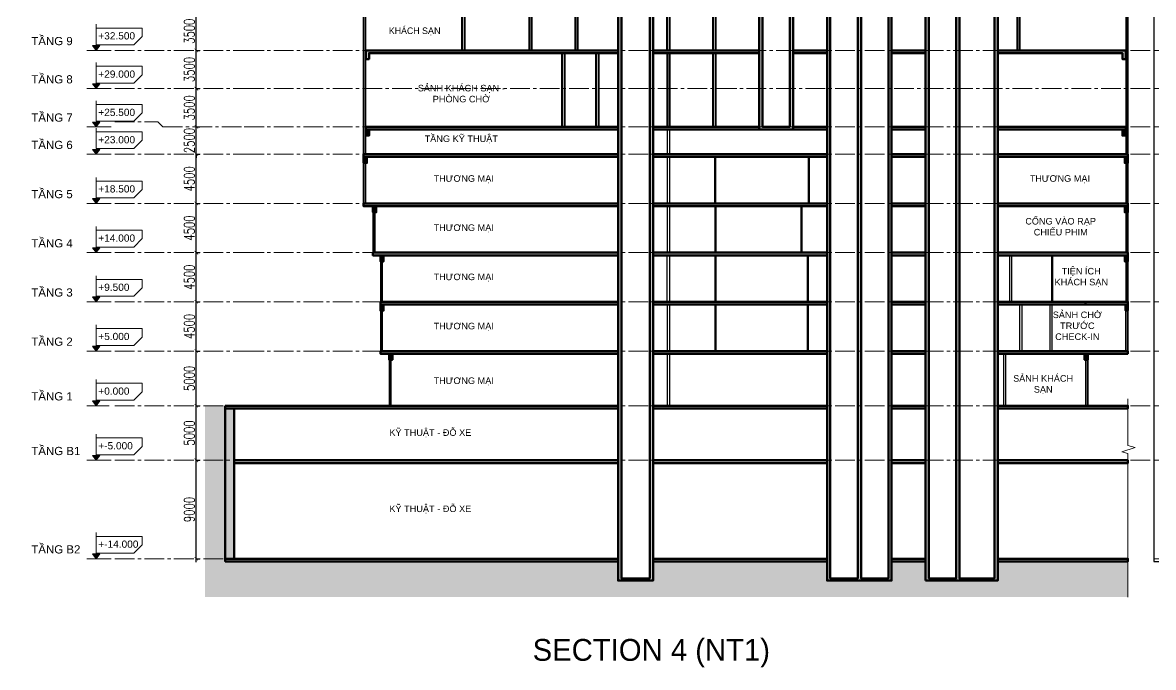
# Model space of a CAD drawing. Header units: millimetres. Extents: x 573003 to 1294762, y -9906 to 413061.
# Drawn here: x 815516 to 918866, y -9468 to 49519 of the extents above; entities that cross this region are included whole.
import ezdxf
from ezdxf.xclip import XClip

# ---------------------------------------------------------------- set-up
doc = ezdxf.new("R2010")
doc.units = ezdxf.units.MM
doc.header["$MEASUREMENT"] = 0
doc.linetypes.add('IMPORT-CE', pattern=[135, 90, -15, 15, -15])
doc.layers.get('DEFPOINTS').update_dxf_attribs({"color": 5, "lineweight": 0})
for name, color, linetype in [('A-ANNO-ROOM', 50, 'Continuous'), ('A-FLOR-STRS', 1, 'Continuous'), ('A-WALL-FNSH', 200, 'Continuous'), ('A-WALL-PATT', 251, 'Continuous')]:
    doc.layers.add(name, color=color, linetype=linetype)
for name, color, linetype, lineweight in [('KT-Chu viet', 255, 'Continuous', 20), ('KT-Kich thuoc', 159, 'Continuous', 18), ('KT-Net cat', 1, 'Continuous', 40), ('KT-Net cot', 2, 'Continuous', 50), ('KT-Net manh', 251, 'Continuous', 13), ('KT-Net thay', 7, 'Continuous', 25), ('KT-Net truc', 18, 'Continuous', 15), ('TEXT', 7, 'Continuous', 20)]:
    doc.layers.add(name, color=color, linetype=linetype, lineweight=lineweight)
doc.styles.add('Arial', font='arial.ttf')
doc.styles.add('DIM', font='vnsimli.shx', dxfattribs={"width": 0.7})
doc.styles.add('font unicode ccu', font='arial.ttf')
doc.styles.add('HBA-Text', font='GOTHIC.TTF')
doc.styles.get("Standard").update_dxf_attribs({"font": 'arial.ttf'})
doc.dimstyles.new('CCU  KT1-320 A1', dxfattribs={"dimscale": 320, "dimtxt": 3, "dimasz": 1, "dimexe": 1, "dimexo": 0, "dimgap": 0.5, "dimtad": 1, "dimdec": 0, "dimdsep": 46, "dimtxsty": 'DIM', "dimblk1": 'ARCHTICK', "dimblk2": 'ARCHTICK', "dimsah": 1, "dimcen": 0, "dimdle": 1, "dimclrd": 256, "dimclre": 256, "dimclrt": 31, "dimadec": 0, "dimazin": 0, "dimtfac": 1, "dimtdec": 0, "dimtix": 1, "dimtmove": 1, "dimatfit": 3, "dimldrblk": 'DOT', "dimfxl": 8, "dimtolj": 1, "dimarcsym": 0})

# ---------------------------------------------------------------- blocks, each defined once
blk = doc.blocks.new('Hotel Floor - NT1')
at = {"layer": 'KT-Net manh'}
h = blk.add_hatch(color=256, dxfattribs=at)
h.dxf.hatch_style = 1
h.paths.add_polyline_path([(-69659, 250), (-69659, -550), (-69359, -550), (-69359, 0), (-46596, 0), (-46596, 250)])
h.paths.add_polyline_path([(-43396, 250), (-33696, 250), (-33696, 0), (-43396, 0)])
h.paths.add_polyline_path([(-11896, 250), (-199, 250), (-199, -550), (-499, -550), (-499, 0), (-11896, 0)])
h = blk.add_hatch(color=256, dxfattribs=at)
h.dxf.hatch_style = 1
h.paths.add_polyline_path([(-30596, 250), (-27501, 250), (-27501, 0), (-30596, 0)])
at = {"layer": 'KT-Net cat'}
for points, elevation in [([(-60851, 3500), (-60651, 3500), (-60651, 250), (-60851, 250)], -22), ([(-54699, 3500), (-54499, 3500), (-54499, 250), (-54699, 250)], -5), ([(-50499, 3500), (-50299, 3500), (-50299, 250), (-50499, 250)], -5), ([(-42099, 3500), (-41899, 3500), (-41899, 250), (-42099, 250)], -5), ([(-37899, 3500), (-37699, 3500), (-37699, 250), (-37899, 250)], -5), ([(-10101, 3500), (-9901, 3500), (-9901, 250), (-10101, 250)], -7)]:
    blk.add_lwpolyline(points, close=True, dxfattribs=dict(at, elevation=elevation))
at = {"layer": 'KT-Net cot'}
for points, elevation in [([(-69659, 250), (-69659, -550), (-69359, -550), (-69359, 0), (-46596, 0), (-46596, 250)], -5), ([(-30596, 250), (-27501, 250), (-27501, 0), (-30596, 0)], 20)]:
    blk.add_lwpolyline(points, close=True, dxfattribs=dict(at, elevation=elevation))
for points in [[(-43396, 250), (-33696, 250), (-33696, 0), (-43396, 0)], [(-11896, 250), (-199, 250), (-199, -550), (-499, -550), (-499, 0), (-11896, 0)]]:
    blk.add_lwpolyline(points, close=True, dxfattribs=at)
at = {"layer": 'KT-Net manh'}
for p, q in [((-69759, 0, -5), (-69759, 3500, -5)), ((-69659, 0, -5), (-69659, 3500, -5)), ((-199, 3500), (-199, 0)), ((-99, 3500), (-99, 0))]:
    blk.add_line(p, q, dxfattribs=at)
at = {"layer": 'KT-Net thay'}
for p, q in [((-69859, 0, -5), (-69859, 3500, -5)), ((1, 3500), (1, 0))]:
    blk.add_line(p, q, dxfattribs=at)
blk = doc.blocks.new('_ARCHTICK')
at = {"color": 0, "linetype": 'ByBlock', "const_width": 0.15}
blk.add_lwpolyline([(-0.5, -0.5), (0.5, 0.5)], dxfattribs=at)
blk = doc.blocks.new('*D151')
at = {"layer": 'DEFPOINTS', "color": 0, "transparency": 16777216}
for p in [(0, 5000), (0, 5000), (0, 0)]:
    blk.add_point(p, dxfattribs=at)
at = {"layer": 'KT-Kich thuoc', "lineweight": -2, "transparency": 16777216}
for p, q in [((0, -320), (0, 5320)), ((0, 5000), (320, 5000)), ((0, 0), (320, 0))]:
    blk.add_line(p, q, dxfattribs=at)
at = {"layer": 'KT-Kich thuoc', "lineweight": -2, "transparency": 16777216, "xscale": 320, "yscale": 320, "zscale": 320}
for p, rotation in [((0, 5000), 90), ((0, 0), 270)]:
    blk.add_blockref('_ARCHTICK', p, dxfattribs=dict(at, rotation=rotation))
at = {"layer": 'KT-Kich thuoc', "color": 31, "transparency": 16777216, "insert": (-640, 2500), "char_height": 960, "attachment_point": 5, "rotation": 90, "style": 'DIM'}
blk.add_mtext('\\A1;5000', dxfattribs=at)
blk = doc.blocks.new('_Dot')
at = {"color": 0, "linetype": 'ByBlock', "lineweight": -2}
blk.add_line((-0.5, 0), (-1, 0), dxfattribs=at)
at = {"color": 0, "linetype": 'ByBlock', "const_width": 0.5}
blk.add_lwpolyline([(-0.25, 0, 1), (0.25, 0, 1)], format="xyb", close=True, dxfattribs=at)
blk = doc.blocks.new('*D152')
at = {"layer": 'DEFPOINTS', "color": 0, "transparency": 16777216}
for p in [(0, 9500), (0, 9500), (0, 5000)]:
    blk.add_point(p, dxfattribs=at)
at = {"layer": 'KT-Kich thuoc', "lineweight": -2, "transparency": 16777216}
for p, q in [((0, 4680), (0, 9820)), ((0, 9500), (320, 9500)), ((0, 5000), (320, 5000))]:
    blk.add_line(p, q, dxfattribs=at)
at = {"layer": 'KT-Kich thuoc', "lineweight": -2, "transparency": 16777216, "xscale": 320, "yscale": 320, "zscale": 320}
for p, rotation in [((0, 9500), 90), ((0, 5000), 270)]:
    blk.add_blockref('_ARCHTICK', p, dxfattribs=dict(at, rotation=rotation))
at = {"layer": 'KT-Kich thuoc', "color": 31, "transparency": 16777216, "insert": (-640, 7250), "char_height": 960, "attachment_point": 5, "rotation": 90, "style": 'DIM'}
blk.add_mtext('\\A1;4500', dxfattribs=at)
blk = doc.blocks.new('*D153')
at = {"layer": 'DEFPOINTS', "color": 0, "transparency": 16777216}
for p in [(0, 25500), (0, 25500), (0, 23000)]:
    blk.add_point(p, dxfattribs=at)
at = {"layer": 'KT-Kich thuoc', "lineweight": -2, "transparency": 16777216}
for p, q in [((0, 25500), (0, 25820)), ((0, 25500), (320, 25500)), ((0, 23000), (0, 25500)), ((0, 23000), (320, 23000)), ((0, 23000), (0, 22680))]:
    blk.add_line(p, q, dxfattribs=at)
at = {"layer": 'KT-Kich thuoc', "lineweight": -2, "transparency": 16777216, "xscale": 320, "yscale": 320, "zscale": 320}
for p, rotation in [((0, 25500), 270), ((0, 23000), 90)]:
    blk.add_blockref('_ARCHTICK', p, dxfattribs=dict(at, rotation=rotation))
at = {"layer": 'KT-Kich thuoc', "color": 31, "transparency": 16777216, "insert": (-640, 24250), "char_height": 960, "attachment_point": 5, "rotation": 90, "style": 'DIM'}
blk.add_mtext('\\A1;2500', dxfattribs=at)
blk = doc.blocks.new('*D154')
at = {"layer": 'DEFPOINTS', "color": 0, "transparency": 16777216}
for p in [(0, 29000), (0, 29000), (0, 25500)]:
    blk.add_point(p, dxfattribs=at)
at = {"layer": 'KT-Kich thuoc', "lineweight": -2, "transparency": 16777216}
for p, q in [((0, 25180), (0, 29320)), ((0, 29000), (320, 29000)), ((0, 25500), (320, 25500))]:
    blk.add_line(p, q, dxfattribs=at)
at = {"layer": 'KT-Kich thuoc', "lineweight": -2, "transparency": 16777216, "xscale": 320, "yscale": 320, "zscale": 320}
for p, rotation in [((0, 29000), 90), ((0, 25500), 270)]:
    blk.add_blockref('_ARCHTICK', p, dxfattribs=dict(at, rotation=rotation))
at = {"layer": 'KT-Kich thuoc', "color": 31, "transparency": 16777216, "insert": (-640, 27250), "char_height": 960, "attachment_point": 5, "rotation": 90, "style": 'DIM'}
blk.add_mtext('\\A1;3500', dxfattribs=at)
blk = doc.blocks.new('*D155')
at = {"layer": 'DEFPOINTS', "color": 0, "transparency": 16777216}
for p in [(0, 32500), (0, 32500), (0, 29000)]:
    blk.add_point(p, dxfattribs=at)
at = {"layer": 'KT-Kich thuoc', "lineweight": -2, "transparency": 16777216}
for p, q in [((0, 28680), (0, 32820)), ((0, 32500), (320, 32500)), ((0, 29000), (320, 29000))]:
    blk.add_line(p, q, dxfattribs=at)
at = {"layer": 'KT-Kich thuoc', "lineweight": -2, "transparency": 16777216, "xscale": 320, "yscale": 320, "zscale": 320}
for p, rotation in [((0, 32500), 90), ((0, 29000), 270)]:
    blk.add_blockref('_ARCHTICK', p, dxfattribs=dict(at, rotation=rotation))
at = {"layer": 'KT-Kich thuoc', "color": 31, "transparency": 16777216, "insert": (-640, 30750), "char_height": 960, "attachment_point": 5, "rotation": 90, "style": 'DIM'}
blk.add_mtext('\\A1;3500', dxfattribs=at)
blk = doc.blocks.new('*D156')
at = {"layer": 'DEFPOINTS', "color": 0, "transparency": 16777216}
for p in [(0, 36000), (0, 36000), (0, 32500)]:
    blk.add_point(p, dxfattribs=at)
at = {"layer": 'KT-Kich thuoc', "lineweight": -2, "transparency": 16777216}
for p, q in [((0, 32180), (0, 36320)), ((0, 36000), (320, 36000)), ((0, 32500), (320, 32500))]:
    blk.add_line(p, q, dxfattribs=at)
at = {"layer": 'KT-Kich thuoc', "lineweight": -2, "transparency": 16777216, "xscale": 320, "yscale": 320, "zscale": 320}
for p, rotation in [((0, 36000), 90), ((0, 32500), 270)]:
    blk.add_blockref('_ARCHTICK', p, dxfattribs=dict(at, rotation=rotation))
at = {"layer": 'KT-Kich thuoc', "color": 31, "transparency": 16777216, "insert": (-640, 34250), "char_height": 960, "attachment_point": 5, "rotation": 90, "style": 'DIM'}
blk.add_mtext('\\A1;3500', dxfattribs=at)
blk = doc.blocks.new('*D184')
at = {"layer": 'DEFPOINTS', "color": 0, "transparency": 16777216}
for p in [(0, 14000), (0, 14000), (0, 9500)]:
    blk.add_point(p, dxfattribs=at)
at = {"layer": 'KT-Kich thuoc', "lineweight": -2, "transparency": 16777216}
for p, q in [((0, 9180), (0, 14320)), ((0, 14000), (320, 14000)), ((0, 9500), (320, 9500))]:
    blk.add_line(p, q, dxfattribs=at)
at = {"layer": 'KT-Kich thuoc', "lineweight": -2, "transparency": 16777216, "xscale": 320, "yscale": 320, "zscale": 320}
for p, rotation in [((0, 14000), 90), ((0, 9500), 270)]:
    blk.add_blockref('_ARCHTICK', p, dxfattribs=dict(at, rotation=rotation))
at = {"layer": 'KT-Kich thuoc', "color": 31, "transparency": 16777216, "insert": (-640, 11750), "char_height": 960, "attachment_point": 5, "rotation": 90, "style": 'DIM'}
blk.add_mtext('\\A1;4500', dxfattribs=at)
blk = doc.blocks.new('*D185')
at = {"layer": 'DEFPOINTS', "color": 0, "transparency": 16777216}
for p in [(0, 18500), (0, 18500), (0, 14000)]:
    blk.add_point(p, dxfattribs=at)
at = {"layer": 'KT-Kich thuoc', "lineweight": -2, "transparency": 16777216}
for p, q in [((0, 13680), (0, 18820)), ((0, 18500), (320, 18500)), ((0, 14000), (320, 14000))]:
    blk.add_line(p, q, dxfattribs=at)
at = {"layer": 'KT-Kich thuoc', "lineweight": -2, "transparency": 16777216, "xscale": 320, "yscale": 320, "zscale": 320}
for p, rotation in [((0, 18500), 90), ((0, 14000), 270)]:
    blk.add_blockref('_ARCHTICK', p, dxfattribs=dict(at, rotation=rotation))
at = {"layer": 'KT-Kich thuoc', "color": 31, "transparency": 16777216, "insert": (-640, 16250), "char_height": 960, "attachment_point": 5, "rotation": 90, "style": 'DIM'}
blk.add_mtext('\\A1;4500', dxfattribs=at)
blk = doc.blocks.new('*D186')
at = {"layer": 'DEFPOINTS', "color": 0, "transparency": 16777216}
for p in [(0, 23000), (0, 23000), (0, 18500)]:
    blk.add_point(p, dxfattribs=at)
at = {"layer": 'KT-Kich thuoc', "lineweight": -2, "transparency": 16777216}
for p, q in [((0, 18180), (0, 23320)), ((0, 23000), (320, 23000)), ((0, 18500), (320, 18500))]:
    blk.add_line(p, q, dxfattribs=at)
at = {"layer": 'KT-Kich thuoc', "lineweight": -2, "transparency": 16777216, "xscale": 320, "yscale": 320, "zscale": 320}
for p, rotation in [((0, 23000), 90), ((0, 18500), 270)]:
    blk.add_blockref('_ARCHTICK', p, dxfattribs=dict(at, rotation=rotation))
at = {"layer": 'KT-Kich thuoc', "color": 31, "transparency": 16777216, "insert": (-640, 20750), "char_height": 960, "attachment_point": 5, "rotation": 90, "style": 'DIM'}
blk.add_mtext('\\A1;4500', dxfattribs=at)
blk = doc.blocks.new('*D187')
at = {"layer": 'DEFPOINTS', "color": 0, "transparency": 16777216}
for p in [(0, 0), (0, 0), (0, -5000)]:
    blk.add_point(p, dxfattribs=at)
at = {"layer": 'KT-Kich thuoc', "lineweight": -2, "transparency": 16777216}
for p, q in [((0, -5320), (0, 320)), ((0, 0), (320, 0)), ((0, -5000), (320, -5000))]:
    blk.add_line(p, q, dxfattribs=at)
at = {"layer": 'KT-Kich thuoc', "lineweight": -2, "transparency": 16777216, "xscale": 320, "yscale": 320, "zscale": 320}
for p, rotation in [((0, 0), 90), ((0, -5000), 270)]:
    blk.add_blockref('_ARCHTICK', p, dxfattribs=dict(at, rotation=rotation))
at = {"layer": 'KT-Kich thuoc', "color": 31, "transparency": 16777216, "insert": (-640, -2500), "char_height": 960, "attachment_point": 5, "rotation": 90, "style": 'DIM'}
blk.add_mtext('\\A1;5000', dxfattribs=at)
blk = doc.blocks.new('*D188')
at = {"layer": 'DEFPOINTS', "color": 0, "transparency": 16777216}
for p in [(0, -5000), (0, -5000), (0, -14000)]:
    blk.add_point(p, dxfattribs=at)
at = {"layer": 'KT-Kich thuoc', "lineweight": -2, "transparency": 16777216}
for p, q in [((0, -14320), (0, -4680)), ((0, -5000), (320, -5000)), ((0, -14000), (320, -14000))]:
    blk.add_line(p, q, dxfattribs=at)
at = {"layer": 'KT-Kich thuoc', "lineweight": -2, "transparency": 16777216, "xscale": 320, "yscale": 320, "zscale": 320}
for p, rotation in [((0, -5000), 90), ((0, -14000), 270)]:
    blk.add_blockref('_ARCHTICK', p, dxfattribs=dict(at, rotation=rotation))
at = {"layer": 'KT-Kich thuoc', "color": 31, "transparency": 16777216, "insert": (-640, -9500), "char_height": 960, "attachment_point": 5, "rotation": 90, "style": 'DIM'}
blk.add_mtext('\\A1;9000', dxfattribs=at)
blk = doc.blocks.new('A$C61654A8E')
blk.add_hatch(color=256).paths.add_polyline_path([(-137, 178), (0, 0), (137, 178)])
blk.add_line((-341, 0), (341, 0))
for points in [[(0, 956), (0, 819)], [(-137, 178), (137, 178), (0, 0), (-137, 178)]]:
    blk.add_lwpolyline(points)
blk.add_lwpolyline([(1678, 512), (1678, 819), (0, 819), (0, 205), (1371, 205)], close=True)
blk = doc.blocks.new('coscaodotudong')
at = {"xscale": 0.8324273823791946, "yscale": 0.8324273823791946, "zscale": 0.8324273823791946}
blk.add_blockref('A$C61654A8E', (0, 0), dxfattribs=at)
at = {"layer": 'KT-Chu viet', "style": 'font unicode ccu'}
blk.add_attdef('%%P0.000', (64, 334), '', height=220, dxfattribs=at)
blk = doc.blocks.new('A$C57226B7E')
at = {"layer": 'A-ANNO-ROOM', "ltscale": 800, "extrusion": (-2.94127e-05, 9.98611e-07, 1), "insert": (2658, 842, -5), "char_height": 600, "width": 6000, "attachment_point": 2, "text_direction": (1, 0, 2.9e-05), "style": 'HBA-Text'}
blk.add_mtext('TH{\\fArial|b0|i0|c0|p34;ƯƠNG MẠI}', dxfattribs=at)
blk = doc.blocks.new('A$C547C18F2')
at = {"layer": 'A-ANNO-ROOM', "ltscale": 800, "extrusion": (-2.94127e-05, 9.98611e-07, 1), "insert": (2446, 1001, -5), "char_height": 600, "width": 6000, "attachment_point": 2, "text_direction": (1, 0, 2.9e-05), "style": 'HBA-Text'}
blk.add_mtext('KHÁCH S{\\fArial|b0|i0|c0|p34;ẠN}', dxfattribs=at)
blk = doc.blocks.new('Levels')
at = {"layer": 'KT-Kich thuoc'}
for p, q in [((-9998.9, 32500, 0), (-7793.2, 32500, 0)), ((-9998.9, 29000, 0), (-7793.2, 29000, 0)), ((-9998.9, 25500, 0), (-7793.2, 25500, 0)), ((-9998.9, 23000, 0), (-7793.2, 23000, 0)), ((-9998.9, 18500, 0), (-7793.2, 18500, 0)), ((-9998.9, 14000, 0), (-7793.2, 14000, 0)), ((-9998.9, 9500, 0), (-7793.2, 9500, 0)), ((-9998.9, 5000, 0), (-7793.2, 5000, 0)), ((-9080.7, 0), (-7977.9, 0)), ((-9998.9, -5000), (-7793.2, -5000)), ((-9998.9, -14000), (-7793.2, -14000))]:
    blk.add_line(p, q, dxfattribs=at)
at = {"layer": 'KT-Net truc', "linetype": 'IMPORT-CE', "ltscale": 20, "elevation": 0}
for points in [[(-7437.9, 32500), (6189, 32500)], [(-7437.9, 29000), (6189, 29000)], [(-7437.9, 25969.9), (-3529.9, 25969.9), (-3060, 25500), (6189, 25500)], [(-7437.9, 23000), (6189, 23000)], [(-7437.9, 18500), (6189, 18500)], [(-7437.9, 14000), (6189, 14000)], [(-7437.9, 9500), (6189, 9500)], [(-7437.9, 5000), (6189, 5000)], [(-7437.9, 0), (6189, 0)], [(-7437.9, -5000), (6189, -5000)], [(-7437.9, -14000), (6189, -14000)]]:
    blk.add_lwpolyline(points, dxfattribs=at)
at = {"layer": 'KT-Chu viet', "xscale": 3, "yscale": 3, "zscale": 3}
for p, values in [((-9146.4, 32500, 0), {'%%P0.000': '+32.500'}), ((-9146.4, 29000, 0), {'%%P0.000': '+29.000'}), ((-9146.4, 25500, 0), {'%%P0.000': '+25.500'}), ((-9146.4, 23000, 0), {'%%P0.000': '+23.000'}), ((-9146.4, 18500, 0), {'%%P0.000': '+18.500'}), ((-9146.4, 14000, 0), {'%%P0.000': '+14.000'}), ((-9146.4, 9500, 0), {'%%P0.000': '+9.500'}), ((-9146.4, 5000, 0), {'%%P0.000': '+5.000'}), ((-9146.4, 0), {'%%P0.000': '+0.000'}), ((-9146.4, -5000), {'%%P0.000': '+-5.000'}), ((-9146.4, -14000), {'%%P0.000': '+-14.000'})]:
    blk.add_blockref('coscaodotudong', p, dxfattribs=at).add_auto_attribs(values)
at = {"layer": 'KT-Kich thuoc'}
for s, p in [('2', (-15874.1, 5000, 0)), ('1', (-15745.4, 0))]:
    blk.add_text(s, height=0.2, dxfattribs=at).set_placement(p)
at = {"layer": 'TEXT', "char_height": 750, "width": 4132.96, "attachment_point": 1, "style": 'Arial'}
for s, insert in [('TẦNG 9', (-15078.7, 33729.8, 0)), ('TẦNG 8', (-15078.7, 30229.8, 0)), ('TẦNG 7', (-15078.7, 26729.8, 0)), ('TẦNG 6', (-15078.7, 24229.8, 0)), ('TẦNG 5', (-15078.7, 19729.8, 0)), ('TẦNG 4', (-15078.7, 15229.8, 0)), ('TẦNG 3', (-15078.7, 10729.8, 0)), ('TẦNG 2', (-15078.7, 6229.8, 0))]:
    blk.add_mtext(s, dxfattribs=dict(at, insert=insert))
at = {"layer": 'TEXT', "char_height": 750, "attachment_point": 1, "style": 'Arial'}
for s, width, insert in [('TẦNG 1', 4132.96, (-15078.7, 1229.8, -0.1)), ('TẦNG B1', 6337.899, (-15078.7, -3770.2, -0.1)), ('TẦNG B2', 6337.899, (-15078.7, -12770.2, -0.1))]:
    blk.add_mtext_dynamic_manual_height_columns(s, width=width, gutter_width=7254, heights=[1732.6], dxfattribs=dict(at, insert=insert))
at = {"layer": 'KT-Kich thuoc'}
for base, p1, p2, picture, middle in [((0, 36000), (0, 32500), (0, 36000), '*D156', (-640, 34250)), ((0, 32500), (0, 29000), (0, 32500), '*D155', (-640, 30750)), ((0, 29000), (0, 25500), (0, 29000), '*D154', (-640, 27250)), ((0, 25500), (0, 23000), (0, 25500), '*D153', (-640, 24250)), ((0, 23000), (0, 18500), (0, 23000), '*D186', (-640, 20750)), ((0, 18500), (0, 14000), (0, 18500), '*D185', (-640, 16250)), ((0, 14000), (0, 9500), (0, 14000), '*D184', (-640, 11750)), ((0, 9500), (0, 5000), (0, 9500), '*D152', (-640, 7250)), ((0, 5000), (0, 0), (0, 5000), '*D151', (-640, 2500)), ((0, 0), (0, -5000), (0, 0), '*D187', (-640, -2500)), ((0, -5000), (0, -14000), (0, -5000), '*D188', (-640, -9500))]:
    dim = blk.add_linear_dim(base=base, p1=p1, p2=p2, angle=90, dimstyle='CCU  KT1-320 A1', dxfattribs=at)
    dim.commit()
    dim.dimension.update_dxf_attribs({"geometry": picture, "text_midpoint": middle})

msp = doc.modelspace()

# ---------------------------------------------------------------- hatches: boundary and pattern name
at = {"layer": 'A-WALL-PATT', "extrusion": (2.11769e-18, 1.24151e-06, 1)}
h = msp.add_hatch(color=256, dxfattribs=at)
h.dxf.hatch_style = 1
h.paths.add_polyline_path([(869944.8, 165525.6), (873144.8, 165525.6), (873144.8, -1524.4), (869944.8, -1524.4)])
h.paths.add_polyline_path([(870244.8, 165325.6), (872844.8, 165325.6), (872844.8, 163025.6), (870244.8, 163025.6)], flags=16)
h.paths.add_polyline_path([(872844.8, -1324.4), (870244.8, -1324.4), (870244.8, 162825.6), (872844.8, 162825.6)], flags=16)
h = msp.add_hatch(color=256, dxfattribs=at)
h.dxf.hatch_style = 1
h.paths.add_polyline_path([(889340.2, 165325.6), (894644.7, 165325.6), (894644.7, 163025.6), (889340.2, 163025.6)], flags=16)
h.paths.add_polyline_path([(889040.2, 165525.6), (894944.7, 165525.6), (894944.7, -1524.4), (889040.2, -1524.4)])
h.paths.add_polyline_path([(889340.2, 162825.6), (891844.7, 162825.6), (891844.7, -1324.4), (889340.2, -1324.4)], flags=16)
h.paths.add_polyline_path([(892144.7, 162825.6), (894644.7, 162825.6), (894644.7, -1324.4), (892144.7, -1324.4)], flags=16)
h = msp.add_hatch(color=256, dxfattribs=at)
h.dxf.hatch_style = 1
h.paths.add_polyline_path([(898344.7, 165325.6), (904344.7, 165325.6), (904344.7, 163025.6), (898344.7, 163025.6)], flags=16)
h.paths.add_polyline_path([(898044.7, -1524.4), (904644.7, -1524.4), (904644.7, 165525.6), (898044.7, 165525.6)])
h.paths.add_polyline_path([(901144.7, 162825.6), (904344.7, 162825.6), (904344.7, -1324.4), (901144.7, -1324.4)], flags=16)
h.paths.add_polyline_path([(898344.7, 162825.6), (900844.7, 162825.6), (900844.7, -1324.4), (898344.7, -1324.4)], flags=16)
h = msp.add_hatch(color=256, dxfattribs=at)
h.dxf.hatch_style = 1
h.paths.add_polyline_path([(885944.7, 39725.6), (882844.7, 39725.6), (882844.7, 102975.6), (885944.7, 102975.6)])
h.paths.add_polyline_path([(885644.7, 39975.6), (883144.7, 39975.6), (883144.7, 102725.6), (885644.7, 102725.6)], flags=16)
at = {"layer": 'A-WALL-PATT', "extrusion": (2.11229e-18, 1.24151e-06, 1)}
h = msp.add_hatch(color=256, dxfattribs=at)
h.dxf.hatch_style = 1
h.paths.add_polyline_path([(894944.7, 46975.6), (898044.7, 46975.6), (898044.7, 46725.6), (894944.7, 46725.6)])
at = {"layer": 'A-WALL-PATT', "extrusion": (2.12298e-18, 1.24151e-06, 1)}
h = msp.add_hatch(color=256, dxfattribs=at)
h.dxf.hatch_style = 1
h.paths.add_polyline_path([(846882, 39975.6), (846882, 39725.6), (869944.8, 39725.6), (869944.8, 39975.6)])
h.paths.add_polyline_path([(873144.8, 39975.6), (882844.7, 39975.6), (882844.7, 39725.6), (873144.8, 39725.6)])
h.paths.add_polyline_path([(904644.7, 39975.6), (916342.5, 39975.6), (916342.5, 39725.6), (904644.7, 39725.6)])
h = msp.add_hatch(color=256, dxfattribs=at)
h.dxf.hatch_style = 1
h.paths.add_polyline_path([(846882, 39725.6), (846882, 39175.6), (847182, 39175.6), (847182, 39725.6)])
at = {"layer": 'A-WALL-PATT', "extrusion": (2.10752e-18, 1.24151e-06, 1)}
h = msp.add_hatch(color=256, dxfattribs=at)
h.dxf.hatch_style = 1
h.paths.add_polyline_path([(885944.7, 39975.6), (889040.2, 39975.6), (889040.2, 39725.6), (885944.7, 39725.6)])
at = {"layer": 'A-WALL-PATT', "extrusion": (2.12828e-18, 1.24151e-06, 1)}
h = msp.add_hatch(color=256, dxfattribs=at)
h.dxf.hatch_style = 1
h.paths.add_polyline_path([(894944.7, 39975.6), (898044.7, 39975.6), (898044.7, 39725.6), (894944.7, 39725.6)])
at = {"layer": 'A-WALL-PATT', "extrusion": (2.13929e-18, 1.24151e-06, 1)}
h = msp.add_hatch(color=256, dxfattribs=at)
h.dxf.hatch_style = 1
h.paths.add_polyline_path([(916042.5, 39725.6), (916042.5, 39175.6), (916342.5, 39175.6), (916342.5, 39725.6)])
at = {"layer": 'A-WALL-PATT', "extrusion": (2.13664e-18, 1.24151e-06, 1)}
h = msp.add_hatch(color=256, dxfattribs=at)
h.dxf.hatch_style = 1
h.paths.add_polyline_path([(846682, 37475.6), (846682, 37225.6), (869944.8, 37225.6), (869944.8, 37475.6)])
h.paths.add_polyline_path([(873144.8, 37475.6), (889040.2, 37475.6), (889040.2, 37225.6), (873144.8, 37225.6)])
h.paths.add_polyline_path([(904644.7, 37475.6), (916542.5, 37475.6), (916542.5, 37225.6), (904644.7, 37225.6)])
at = {"layer": 'A-WALL-PATT', "extrusion": (2.12828e-18, 1.24151e-06, 1)}
h = msp.add_hatch(color=256, dxfattribs=at)
h.dxf.hatch_style = 1
h.paths.add_polyline_path([(846682, 37225.6), (846682, 36675.6), (846982, 36675.6), (846982, 37225.6)])
h = msp.add_hatch(color=256, dxfattribs=at)
h.dxf.hatch_style = 1
h.paths.add_polyline_path([(894944.7, 37475.6), (898044.7, 37475.6), (898044.7, 37225.6), (894944.7, 37225.6)])
at = {"layer": 'A-WALL-PATT', "extrusion": (2.12298e-18, 1.24151e-06, 1)}
h = msp.add_hatch(color=256, dxfattribs=at)
h.dxf.hatch_style = 1
h.paths.add_polyline_path([(916242.5, 37225.6), (916242.5, 36675.6), (916542.5, 36675.6), (916542.5, 37225.6)])
at = {"layer": 'A-WALL-PATT', "extrusion": (2.13293e-18, 1.24151e-06, 1)}
h = msp.add_hatch(color=256, dxfattribs=at)
h.dxf.hatch_style = 1
h.paths.add_polyline_path([(846682, 32975.6), (846682, 32725.6), (869944.8, 32725.6), (869944.8, 32975.6)])
h.paths.add_polyline_path([(873144.8, 32975.6), (889040.2, 32975.6), (889040.2, 32725.6), (873144.8, 32725.6)])
h.paths.add_polyline_path([(904644.7, 32975.6), (916542.5, 32975.6), (916542.5, 32725.6), (904644.7, 32725.6)])
at = {"layer": 'A-WALL-PATT', "extrusion": (2.12828e-18, 1.24151e-06, 1)}
h = msp.add_hatch(color=256, dxfattribs=at)
h.dxf.hatch_style = 1
h.paths.add_polyline_path([(847536.5, 32725.6), (847536.5, 32175.6), (847836.5, 32175.6), (847836.5, 32725.6)])
h = msp.add_hatch(color=256, dxfattribs=at)
h.dxf.hatch_style = 1
h.paths.add_polyline_path([(894944.7, 32975.6), (898044.7, 32975.6), (898044.7, 32725.6), (894944.7, 32725.6)])
at = {"layer": 'A-WALL-PATT', "extrusion": (2.12298e-18, 1.24151e-06, 1)}
h = msp.add_hatch(color=256, dxfattribs=at)
h.dxf.hatch_style = 1
h.paths.add_polyline_path([(916242.5, 32725.6), (916242.5, 32175.6), (916542.5, 32175.6), (916542.5, 32725.6)])
at = {"layer": 'A-WALL-PATT', "extrusion": (2.14723e-18, 1.24151e-06, 1)}
h = msp.add_hatch(color=256, dxfattribs=at)
h.dxf.hatch_style = 1
h.paths.add_polyline_path([(847536.5, 28475.6), (847536.5, 28225.6), (869944.8, 28225.6), (869944.8, 28475.6)])
h.paths.add_polyline_path([(873144.8, 28475.6), (889040.2, 28475.6), (889040.2, 28225.6), (873144.8, 28225.6)])
h.paths.add_polyline_path([(904644.7, 28475.6), (916542.5, 28475.6), (916542.5, 28225.6), (904644.7, 28225.6)])
at = {"layer": 'A-WALL-PATT', "extrusion": (2.12828e-18, 1.24151e-06, 1)}
h = msp.add_hatch(color=256, dxfattribs=at)
h.dxf.hatch_style = 1
h.paths.add_polyline_path([(848211.7, 28225.6), (848211.7, 27675.6), (848511.7, 27675.6), (848511.7, 28225.6)])
h = msp.add_hatch(color=256, dxfattribs=at)
h.dxf.hatch_style = 1
h.paths.add_polyline_path([(894944.7, 28475.6), (898044.7, 28475.6), (898044.7, 28225.6), (894944.7, 28225.6)])
at = {"layer": 'A-WALL-PATT', "extrusion": (2.12298e-18, 1.24151e-06, 1)}
h = msp.add_hatch(color=256, dxfattribs=at)
h.dxf.hatch_style = 1
h.paths.add_polyline_path([(916242.5, 28225.6), (916242.5, 27675.6), (916542.5, 27675.6), (916542.5, 28225.6)])
at = {"layer": 'A-WALL-PATT', "extrusion": (2.14352e-18, 1.24151e-06, 1)}
h = msp.add_hatch(color=256, dxfattribs=at)
h.dxf.hatch_style = 1
h.paths.add_polyline_path([(848211.7, 23975.6), (848211.7, 23725.6), (869944.8, 23725.6), (869944.8, 23975.6)])
h.paths.add_polyline_path([(873144.8, 23975.6), (889040.2, 23975.6), (889040.2, 23725.6), (873144.8, 23725.6)])
h.paths.add_polyline_path([(904644.7, 23975.6), (912671.6, 23975.6), (912671.6, 23725.6), (904644.7, 23725.6)])
at = {"layer": 'A-WALL-PATT', "extrusion": (2.12828e-18, 1.24151e-06, 1)}
h = msp.add_hatch(color=256, dxfattribs=at)
h.dxf.hatch_style = 1
h.paths.add_polyline_path([(894944.7, 23975.6), (898044.7, 23975.6), (898044.7, 23725.6), (894944.7, 23725.6)])
at = {"layer": 'A-WALL-PATT', "extrusion": (2.11229e-18, 1.24151e-06, 1)}
h = msp.add_hatch(color=256, dxfattribs=at)
h.dxf.hatch_style = 1
h.paths.add_polyline_path([(912671.6, 23975.6), (916542.5, 23975.6), (916542.5, 23725.6), (912671.6, 23725.6)])
at = {"layer": 'A-WALL-PATT', "extrusion": (2.12828e-18, 1.24151e-06, 1)}
h = msp.add_hatch(color=256, dxfattribs=at)
h.dxf.hatch_style = 1
h.paths.add_polyline_path([(848211.7, 23725.6), (848211.7, 23175.6), (848511.7, 23175.6), (848511.7, 23725.6)])
at = {"layer": 'A-WALL-PATT', "extrusion": (2.13929e-18, 1.24151e-06, 1)}
h = msp.add_hatch(color=256, dxfattribs=at)
h.dxf.hatch_style = 1
h.paths.add_polyline_path([(916330.2, 23725.6), (916330.2, 23175.6), (916530.2, 23175.6), (916530.2, 23725.6)])
at = {"layer": 'A-WALL-PATT', "extrusion": (2.11769e-18, 1.24151e-06, 1)}
h = msp.add_hatch(color=256, dxfattribs=at)
h.dxf.hatch_style = 1
h.paths.add_polyline_path([(848211.7, 19475.6), (848211.7, 19225.6), (869944.8, 19225.6), (869944.8, 19475.6)])
h.paths.add_polyline_path([(873144.8, 19475.6), (889040.2, 19475.6), (889040.2, 19225.6), (873144.8, 19225.6)])
h.paths.add_polyline_path([(904644.7, 19475.6), (916530.2, 19475.6), (916530.2, 19225.6), (904644.7, 19225.6)])
at = {"layer": 'A-WALL-PATT', "extrusion": (2.11229e-18, 1.24151e-06, 1)}
h = msp.add_hatch(color=256, dxfattribs=at)
h.dxf.hatch_style = 1
h.paths.add_polyline_path([(849008.6, 19225.6), (849008.6, 18675.6), (849308.6, 18675.6), (849308.6, 19225.6)])
at = {"layer": 'A-WALL-PATT', "extrusion": (2.12828e-18, 1.24151e-06, 1)}
h = msp.add_hatch(color=256, dxfattribs=at)
h.dxf.hatch_style = 1
h.paths.add_polyline_path([(894944.7, 19475.6), (898044.7, 19475.6), (898044.7, 19225.6), (894944.7, 19225.6)])
h = msp.add_hatch(color=256, dxfattribs=at)
h.dxf.hatch_style = 1
h.paths.add_polyline_path([(912571.6, 19225.6), (912571.6, 18675.6), (912871.6, 18675.6), (912871.6, 19225.6)])
at = {"layer": 'A-WALL-PATT', "extrusion": (2.11769e-18, 1.24151e-06, 1)}
h = msp.add_hatch(dxfattribs=at)
h.set_pattern_fill('EARTH', color=256, scale=100, angle=-77.20616)
h.set_pattern_definition([(45, (849342.5, 364838.14), (6e-06, 898.0256), [635, -635]), (45, (849174.14, 365006.5), (6e-06, 898.0256), [635, -635]), (45, (849005.76, 365174.9), (6e-06, 898.0256), [635, -635]), (135, (849005.76, 365287.15), (-898.0256, 6e-06), [635, -635]), (135, (849174.14, 365455.53), (-898.0256, 6e-06), [635, -635]), (135, (849342.5, 365623.9), (-898.0256, 6e-06), [635, -635])])
h.paths.add_polyline_path([(834040.8, 14475.6), (832197.3, 14475.6), (832197.3, -3024.4), (869944.8, -3024.4), (916542.5, -3024.4), (916542.5, 225.6), (904644.7, 225.6), (904644.7, -1524.4), (898044.7, -1524.4), (898044.7, 225.6), (894944.7, 225.6), (894944.7, -1524.4), (889040.2, -1524.4), (889040.2, 225.6), (873144.8, 225.6), (873144.8, -1524.4), (869944.8, -1524.4), (869944.8, 225.6), (834040.8, 225.6)])
at = {"layer": 'A-WALL-PATT', "extrusion": (2.11229e-18, 1.24151e-06, 1)}
h = msp.add_hatch(color=256, dxfattribs=at)
h.dxf.hatch_style = 1
h.paths.add_polyline_path([(834040.8, 14475.6), (834040.8, 14225.6), (869944.8, 14225.6), (869944.8, 14475.6)])
h.paths.add_polyline_path([(873144.8, 14475.6), (889040.2, 14475.6), (889040.2, 14225.6), (873144.8, 14225.6)])
h.paths.add_polyline_path([(904644.7, 14475.6), (916542.5, 14475.6), (916542.5, 14225.6), (904644.7, 14225.6)])
at = {"layer": 'A-WALL-PATT', "extrusion": (2.12828e-18, 1.24151e-06, 1)}
h = msp.add_hatch(color=256, dxfattribs=at)
h.dxf.hatch_style = 1
h.paths.add_polyline_path([(894944.7, 14475.6), (898044.7, 14475.6), (898044.7, 14225.6), (894944.7, 14225.6)])
at = {"layer": 'A-WALL-PATT', "extrusion": (2.11769e-18, 1.24151e-06, 1)}
h = msp.add_hatch(color=256, dxfattribs=at)
h.dxf.hatch_style = 1
h.paths.add_polyline_path([(834040.8, 475.6), (834040.8, 14225.6), (834840.8, 14225.6), (834840.8, 475.6)])
at = {"layer": 'A-WALL-PATT', "extrusion": (2.12828e-18, 1.24151e-06, 1)}
h = msp.add_hatch(color=256, dxfattribs=at)
h.dxf.hatch_style = 1
h.paths.add_polyline_path([(834840.8, 9475.6), (834840.8, 9225.6), (869944.8, 9225.6), (869944.8, 9475.6)])
h.paths.add_polyline_path([(873144.8, 9475.6), (889040.2, 9475.6), (889040.2, 9225.6), (873144.8, 9225.6)])
h.paths.add_polyline_path([(904644.7, 9475.6), (916542.5, 9475.6), (916542.5, 9225.6), (904644.7, 9225.6)])
h = msp.add_hatch(color=256, dxfattribs=at)
h.dxf.hatch_style = 1
h.paths.add_polyline_path([(894944.7, 9475.6), (898044.7, 9475.6), (898044.7, 9225.6), (894944.7, 9225.6)])
at = {"layer": 'A-WALL-PATT', "extrusion": (2.13929e-18, 1.24151e-06, 1)}
h = msp.add_hatch(color=256, dxfattribs=at)
h.dxf.hatch_style = 1
h.paths.add_polyline_path([(834040.8, 475.6), (834040.8, 225.6), (869944.8, 225.6), (869944.8, 475.6)])
h.paths.add_polyline_path([(873144.8, 475.6), (889040.2, 475.6), (889040.2, 225.6), (873144.8, 225.6)])
h.paths.add_polyline_path([(904644.7, 475.6), (916542.5, 475.6), (916542.5, 225.6), (904644.7, 225.6)])
at = {"layer": 'A-WALL-PATT', "extrusion": (2.12828e-18, 1.24151e-06, 1)}
h = msp.add_hatch(color=256, dxfattribs=at)
h.dxf.hatch_style = 1
h.paths.add_polyline_path([(894944.7, 475.6), (898044.7, 475.6), (898044.7, 225.6), (894944.7, 225.6)])

# ---------------------------------------------------------------- linework, layer by layer
at = {"layer": 'A-FLOR-STRS', "extrusion": (2.12097e-18, 1.24151e-06, 1)}
for p, q in [((878755, 37225.6, 13.4), (878755, 32975.6, 13.4)), ((878855, 37225.6, 13.4), (878855, 32975.6, 13.4)), ((887308.8, 37225.6, 13.6), (887308.8, 32975.6, 13.6)), ((887408.8, 37225.6, 13.6), (887408.8, 32975.6, 13.6)), ((878771.3, 32725.6, 12.8), (878771.3, 28475.6, -8.8)), ((878871.3, 32725.6, 12.8), (878871.3, 28475.6, -8.8)), ((886643.8, 32725.6, 12.8), (886643.8, 28475.6, -11.6)), ((886743.8, 32725.6, 12.8), (886743.8, 28475.6, -11.6)), ((878771.3, 28225.6, -14.1), (878771.3, 23975.6, -35.6)), ((878871.3, 28225.6, -14.1), (878871.3, 23975.6, -35.6)), ((887208.8, 28225.6, -11.2), (887208.8, 23975.6, -35.6)), ((887308.8, 28225.6, -11.2), (887308.8, 23975.6, -35.6)), ((905743.1, 23975.6, 14.2), (905743.1, 28225.6, 14.2)), ((905943.1, 23975.6, 14.2), (905943.1, 28225.6, 14.2)), ((909545.4, 28225.6, -14.1), (909545.4, 23975.6, -35.6)), ((909645.4, 28225.6, -14.1), (909645.4, 23975.6, -35.6)), ((878771.3, 23725.6, -14.1), (878771.3, 19475.6, -35.6)), ((878871.3, 23725.6, -14.1), (878871.3, 19475.6, -35.6)), ((887208.8, 23725.6, -11.2), (887208.8, 19475.6, -35.6)), ((887308.8, 23725.6, -11.2), (887308.8, 19475.6, -35.6)), ((906628.3, 23725.6, 10.7), (906628.3, 19475.6, -35.6)), ((906828.3, 23725.6, 10.7), (906828.3, 19475.6, -35.6)), ((909387.6, 23725.6, 14.3), (909387.6, 19475.6, -35.6)), ((909587.6, 23725.6, 14.3), (909587.6, 19475.6, -35.6)), ((905163.5, 19225.6, 66), (905163.5, 14475.6, 14.2)), ((905363.5, 19225.6, 66), (905363.5, 14475.6, 14.2))]:
    msp.add_line(p, q, dxfattribs=at)
for points, elevation in [([(874442.5, 39725.6), (874642.5, 39725.6), (874642.5, 37475.6), (874442.5, 37475.6)], -8.8), ([(874442.5, 37225.6), (874642.5, 37225.6), (874642.5, 32975.6), (874442.5, 32975.6)], -8.8), ([(874442.5, 32725.6), (874642.5, 32725.6), (874642.5, 28475.6), (874442.5, 28475.6)], -8.8), ([(874430.2, 28225.6), (874630.2, 28225.6), (874630.2, 23975.6), (874430.2, 23975.6)], 0.1), ([(874442.5, 23725.6), (874642.5, 23725.6), (874642.5, 19475.6), (874442.5, 19475.6)], -35.6), ([(874442.5, 19225.6), (874642.5, 19225.6), (874642.5, 14475.6), (874442.5, 14475.6)], -35.6)]:
    msp.add_lwpolyline(points, close=True, dxfattribs=dict(at, elevation=elevation))
at = {"layer": 'KT-Net cat', "extrusion": (2.12097e-18, 1.24151e-06, 1)}
for points, elevation in [([(864842.5, 46725.6), (865042.5, 46725.6), (865042.5, 39975.6), (864842.5, 39975.6)], 13), ([(867942.5, 46725.6), (868142.5, 46725.6), (868142.5, 39975.6), (867942.5, 39975.6)], 15.3), ([(874442.5, 46725.6), (874642.5, 46725.6), (874642.5, 39975.6), (874442.5, 39975.6)], 15.3), ([(878642.5, 46725.6), (878842.5, 46725.6), (878842.5, 39975.6), (878642.5, 39975.6)], -13.4)]:
    msp.add_lwpolyline(points, close=True, dxfattribs=dict(at, elevation=elevation))
at = {"layer": 'KT-Net cot', "extrusion": (2.12097e-18, 1.24151e-06, 1)}
for points, elevation in [([(869944.8, 165525.6), (873144.8, 165525.6), (873144.8, -1524.4), (869944.8, -1524.4)], 18.1), ([(889040.2, 165525.6), (894944.7, 165525.6), (894944.7, -1524.4), (889040.2, -1524.4)], 13.8), ([(898044.7, -1524.4), (904644.7, -1524.4), (904644.7, 165525.6), (898044.7, 165525.6)], 14), ([(872844.8, -1324.4), (870244.8, -1324.4), (870244.8, 162825.6), (872844.8, 162825.6)], 15.7), ([(889340.2, 162825.6), (891844.7, 162825.6), (891844.7, -1324.4), (889340.2, -1324.4)], 13.7), ([(892144.7, 162825.6), (894644.7, 162825.6), (894644.7, -1324.4), (892144.7, -1324.4)], 13.8), ([(898344.7, 162825.6), (900844.7, 162825.6), (900844.7, -1324.4), (898344.7, -1324.4)], 14), ([(901144.7, 162825.6), (904344.7, 162825.6), (904344.7, -1324.4), (901144.7, -1324.4)], 14.1), ([(885944.7, 39725.6), (882844.7, 39725.6), (882844.7, 102975.6), (885944.7, 102975.6)], 10.8), ([(885644.7, 39975.6), (883144.7, 39975.6), (883144.7, 102725.6), (885644.7, 102725.6)], 10.8), ([(894944.7, 46975.6), (898044.7, 46975.6), (898044.7, 46725.6), (894944.7, 46725.6)], 2.4), ([(846882, 39975.6), (846882, 39725.6), (869944.8, 39725.6), (869944.8, 39975.6)], -14), ([(846882, 39725.6), (846882, 39175.6), (847182, 39175.6), (847182, 39725.6)], -15.6), ([(873144.8, 39975.6), (882844.7, 39975.6), (882844.7, 39725.6), (873144.8, 39725.6)], -8.8), ([(885944.7, 39975.6), (889040.2, 39975.6), (889040.2, 39725.6), (885944.7, 39725.6)], 10.8), ([(894944.7, 39975.6), (898044.7, 39975.6), (898044.7, 39725.6), (894944.7, 39725.6)], 2.4), ([(904644.7, 39975.6), (916342.5, 39975.6), (916342.5, 39725.6), (904644.7, 39725.6)], -8.8), ([(916042.5, 39725.6), (916042.5, 39175.6), (916342.5, 39175.6), (916342.5, 39725.6)], 2.3), ([(846682, 37475.6), (846682, 37225.6), (869944.8, 37225.6), (869944.8, 37475.6)], -14), ([(846682, 37225.6), (846682, 36675.6), (846982, 36675.6), (846982, 37225.6)], -12.3), ([(873144.8, 37475.6), (889040.2, 37475.6), (889040.2, 37225.6), (873144.8, 37225.6)], -8.8), ([(894944.7, 37475.6), (898044.7, 37475.6), (898044.7, 37225.6), (894944.7, 37225.6)], -17.1), ([(904644.7, 37475.6), (916542.5, 37475.6), (916542.5, 37225.6), (904644.7, 37225.6)], -8.8), ([(916242.5, 37225.6), (916242.5, 36675.6), (916542.5, 36675.6), (916542.5, 37225.6)], -8.8), ([(846682, 32975.6), (846682, 32725.6), (869944.8, 32725.6), (869944.8, 32975.6)], -14), ([(847536.5, 32725.6), (847536.5, 32175.6), (847836.5, 32175.6), (847836.5, 32725.6)], 14.5), ([(873144.8, 32975.6), (889040.2, 32975.6), (889040.2, 32725.6), (873144.8, 32725.6)], -8.8), ([(894944.7, 32975.6), (898044.7, 32975.6), (898044.7, 32725.6), (894944.7, 32725.6)], -17.1), ([(904644.7, 32975.6), (916542.5, 32975.6), (916542.5, 32725.6), (904644.7, 32725.6)], -8.8), ([(916242.5, 32725.6), (916242.5, 32175.6), (916542.5, 32175.6), (916542.5, 32725.6)], -8.8), ([(847536.5, 28475.6), (847536.5, 28225.6), (869944.8, 28225.6), (869944.8, 28475.6)], -14), ([(848211.7, 28225.6), (848211.7, 27675.6), (848511.7, 27675.6), (848511.7, 28225.6)], -12.3), ([(873144.8, 28475.6), (889040.2, 28475.6), (889040.2, 28225.6), (873144.8, 28225.6)], -8.8), ([(894944.7, 28475.6), (898044.7, 28475.6), (898044.7, 28225.6), (894944.7, 28225.6)], -17.1), ([(904644.7, 28475.6), (916542.5, 28475.6), (916542.5, 28225.6), (904644.7, 28225.6)], -8.8), ([(916242.5, 28225.6), (916242.5, 27675.6), (916542.5, 27675.6), (916542.5, 28225.6)], -16.1), ([(848211.7, 23975.6), (848211.7, 23725.6), (869944.8, 23725.6), (869944.8, 23975.6)], -40.9), ([(873144.8, 23975.6), (889040.2, 23975.6), (889040.2, 23725.6), (873144.8, 23725.6)], -35.6), ([(894944.7, 23975.6), (898044.7, 23975.6), (898044.7, 23725.6), (894944.7, 23725.6)], -43.9), ([(904644.7, 23975.6), (912671.6, 23975.6), (912671.6, 23725.6), (904644.7, 23725.6)], -35.6), ([(912671.6, 23975.6), (916542.5, 23975.6), (916542.5, 23725.6), (912671.6, 23725.6)], -12.4), ([(848211.7, 23725.6), (848211.7, 23175.6), (848511.7, 23175.6), (848511.7, 23725.6)], -12.3), ([(916330.2, 23725.6), (916330.2, 23175.6), (916530.2, 23175.6), (916530.2, 23725.6)], 36), ([(848211.7, 19475.6), (848211.7, 19225.6), (869944.8, 19225.6), (869944.8, 19475.6)], -40.9), ([(849008.6, 19225.6), (849008.6, 18675.6), (849308.6, 18675.6), (849308.6, 19225.6)], -7.5), ([(873144.8, 19475.6), (889040.2, 19475.6), (889040.2, 19225.6), (873144.8, 19225.6)], -35.6), ([(894944.7, 19475.6), (898044.7, 19475.6), (898044.7, 19225.6), (894944.7, 19225.6)], -43.9), ([(904644.7, 19475.6), (916530.2, 19475.6), (916530.2, 19225.6), (904644.7, 19225.6)], -35.6), ([(912571.6, 19225.6), (912571.6, 18675.6), (912871.6, 18675.6), (912871.6, 19225.6)], -12.4), ([(834040.8, 14475.6), (834040.8, 14225.6), (869944.8, 14225.6), (869944.8, 14475.6)], -40.9), ([(873144.8, 14475.6), (889040.2, 14475.6), (889040.2, 14225.6), (873144.8, 14225.6)], -35.6), ([(894944.7, 14475.6), (898044.7, 14475.6), (898044.7, 14225.6), (894944.7, 14225.6)], -43.9), ([(904644.7, 14475.6), (916542.5, 14475.6), (916542.5, 14225.6), (904644.7, 14225.6)], -35.6), ([(834040.8, 475.6), (834040.8, 14225.6), (834840.8, 14225.6), (834840.8, 475.6)], 12.4), ([(834840.8, 9475.6), (834840.8, 9225.6), (869944.8, 9225.6), (869944.8, 9475.6)], -40.9), ([(873144.8, 9475.6), (889040.2, 9475.6), (889040.2, 9225.6), (873144.8, 9225.6)], -35.6), ([(894944.7, 9475.6), (898044.7, 9475.6), (898044.7, 9225.6), (894944.7, 9225.6)], -43.9), ([(904644.7, 9475.6), (916542.5, 9475.6), (916542.5, 9225.6), (904644.7, 9225.6)], -35.6), ([(834040.8, 475.6), (834040.8, 225.6), (869944.8, 225.6), (869944.8, 475.6)], -40.9), ([(873144.8, 475.6), (889040.2, 475.6), (889040.2, 225.6), (873144.8, 225.6)], -35.6), ([(894944.7, 475.6), (898044.7, 475.6), (898044.7, 225.6), (894944.7, 225.6)], -43.9), ([(904644.7, 475.6), (916542.5, 475.6), (916542.5, 225.6), (904644.7, 225.6)], -35.6)]:
    msp.add_lwpolyline(points, close=True, dxfattribs=dict(at, elevation=elevation))
at = {"layer": 'KT-Net manh', "extrusion": (2.12097e-18, 1.24151e-06, 1)}
for p, q in [((846782, 39975.6, -14.1), (846782, 46725.6, -14.1)), ((846882, 39975.6, -14.1), (846882, 46725.6, -14.1)), ((916342.5, 46725.6, -8.8), (916342.5, 39975.6, -8.8)), ((916442.5, 46725.6, -8.8), (916442.5, 39975.6, -8.8)), ((846782, 37475.6, -14.1), (846782, 39975.6, -14.1)), ((846882, 37475.6, -14.1), (846882, 39975.6, -14.1)), ((916342.5, 39725.6, -8.8), (916342.5, 37475.6, -8.8)), ((916442.5, 39975.6, -8.8), (916442.5, 37475.6, -8.8)), ((846782, 32975.6, -15.7), (846782, 37225.6, -21.9)), ((846882, 32975.6, -15.7), (846882, 37225.6, -15.7)), ((916342.5, 36675.6, -8.8), (916342.5, 32975.6, -8.8)), ((916442.5, 36675.6, -8.8), (916442.5, 32975.6, -8.8)), ((847636.5, 32725.6, 12.8), (847636.5, 28475.6, -14.1)), ((847736.5, 32725.6, 12.8), (847736.5, 28475.6, -14.1)), ((916342.5, 32175.6, -8.8), (916342.5, 28475.6, -8.8)), ((916442.5, 32175.6, -8.8), (916442.5, 28475.6, -8.8)), ((848311.7, 28225.6, -14.1), (848311.7, 23975.6, -40.9)), ((848411.7, 28225.6, -14.1), (848411.7, 23975.6, -40.9)), ((916342.5, 27675.6, -12.4), (916342.5, 23975.6, -12.4)), ((916442.5, 27675.6, -12.4), (916442.5, 23975.6, -12.4)), ((848311.7, 23725.6, -12.4), (848311.7, 19475.6, -39.2)), ((848411.7, 23725.6, -12.4), (848411.7, 19475.6, -39.2)), ((916330.2, 23725.6, 28.8), (916330.2, 19475.6, 28.8)), ((916430.2, 23175.6, 28.8), (916430.2, 19475.6, 28.8)), ((849108.6, 18675.6, -11), (849108.6, 14475.6, -37.5)), ((849208.6, 18675.6, -11), (849208.6, 14475.6, -37.5)), ((912671.6, 18675.6, -12.4), (912671.6, 14475.6, -12.4)), ((912771.6, 18675.6, -12.4), (912771.6, 14475.6, -12.4))]:
    msp.add_line(p, q, dxfattribs=at)
at = {"layer": 'KT-Net manh', "extrusion": (2.12097e-18, 1.24151e-06, 1), "elevation": -12.4}
msp.add_lwpolyline([(916542.5, 15104.6), (916542.5, 10819.2), (917211.7, 10654.6), (915991.9, 10265.2), (916542.5, 10103.7), (916542.5, -3051.6)], dxfattribs=at)
at = {"layer": 'KT-Net thay', "extrusion": (2.12097e-18, 1.24151e-06, 1)}
for p, q in [((846682, 39975.6, -14.1), (846682, 46725.6, -14.1)), ((916542.5, 46725.6, -8.8), (916542.5, 39975.6, -8.8)), ((846682, 37475.6, -14.1), (846682, 39975.6, -14.1)), ((916542.5, 39975.6, -8.8), (916542.5, 37475.6, -8.8)), ((846682, 32725.6, -15.5), (846682, 37225.6, -18.8)), ((916542.5, 37225.6, -8.8), (916542.5, 32975.6, -8.8)), ((847536.5, 32725.6, 12.8), (847536.5, 28475.6, -14.1)), ((916542.5, 32725.6, -8.8), (916542.5, 28475.6, -8.8)), ((848211.7, 28225.6, -14.1), (848211.7, 23975.6, -40.9)), ((916542.5, 28225.6, -12.4), (916542.5, 23975.6, -12.4)), ((848211.7, 23725.6, -12.4), (848211.7, 19475.6, -39.2)), ((916530.2, 23725.6, 28.8), (916530.2, 19475.6, 28.8)), ((849008.6, 18675.6, -11), (849008.6, 14475.6, -37.5)), ((912871.6, 18675.6, -12.4), (912871.6, 14475.6, -12.4))]:
    msp.add_line(p, q, dxfattribs=at)
at = {"layer": 'KT-Net truc', "linetype": 'IMPORT-CE', "ltscale": 20}
for p, q in [((835779.6, 46975.6, 0), (1011270.2, 46975.6, 0)), ((835779.6, 43475.6, 0), (1011270.2, 43475.6, 0)), ((835779.6, 39975.6, 0), (1011270.2, 39975.6, 0)), ((835779.6, 37475.6, 0), (1011270.2, 37475.6, 0)), ((835779.6, 32975.6, 0), (1011270.2, 32975.6, 0)), ((835779.6, 28475.6, 0), (1011270.2, 28475.6, 0)), ((835779.6, 23975.6, 0), (1011270.2, 23975.6, 0)), ((835779.6, 19475.6, 0), (1011270.2, 19475.6, 0)), ((835779.6, 14475.6, 0), (1011270.2, 14475.6, 0)), ((835779.6, 9475.6, 0), (1011270.2, 9475.6, 0))]:
    msp.add_line(p, q, dxfattribs=at)

# ---------------------------------------------------------------- block references
at = {"layer": 'A-WALL-FNSH', "extrusion": (2.12097e-18, 1.24151e-06, 1)}
msp.add_blockref('Hotel Floor - NT1', (916541.1, 46725.6, -8.8), dxfattribs=at)
at = {"layer": 'A-WALL-PATT', "extrusion": (1.28234e-05, -1.60101e-05, 1)}
ref = msp.add_blockref('Levels', (928921.7, 14475.6, 12), dxfattribs=at)
XClip(ref).set_block_clipping_path([(-10000.9729920527, -14250.0002276749), (7826.2951040427, 148448.2412643412)])
msp.add_blockref('Levels', (831390.5, 14475.6, 10.7), dxfattribs=at)
at = {"layer": 'KT-Net truc'}
for name, p in [('A$C547C18F2', (848912.1, 48071.5)), ('A$C57226B7E', (853192.4, 34716.4)), ('A$C57226B7E', (907679.4, 34716.4)), ('A$C57226B7E', (853192.4, 30216.4, 0)), ('A$C57226B7E', (853192.4, 25716.4, -26.8)), ('A$C57226B7E', (853192.4, 21216.4, -26.8)), ('A$C57226B7E', (853192.4, 16216.4, -26.8))]:
    msp.add_blockref(name, p, dxfattribs=at)

# ---------------------------------------------------------------- texts
at = {"layer": 'A-ANNO-ROOM', "ltscale": 800, "extrusion": (-2.94127e-05, 9.98611e-07, 1), "char_height": 600, "attachment_point": 2, "text_direction": (1, 0, 2.9e-05), "style": 'HBA-Text'}
for s, insert, width in [('S{\\fArial|b0|i0|c0|p34;ẢNH KHÁCH SẠN - PHÒNG CHỜ}', (855618.8, 43823.1, -5.1), 8244.129), ('T{\\fArial|b0|i0|c0|p34;ẦNG KỸ THUẬT}', (855618.8, 39194.7, -5), 9530.904), ('C{\\fArial|b0|i0|c0|p34;ỔNG VÀO RẠP CHIẾU PHIM}', (910398.2, 31646.5, -5), 8657.187), ('TI{\\fArial|b0|i0|c0|p34;ỆN ÍCH KHÁCH SẠN}', (912277.4, 27079.4, -5), 6000), ('S{\\fArial|b0|i0|c0|p34;ẢNH CHỜ TRƯỚC CHECK-IN}', (911916.6, 23085.7, -5), 5699.312), ('S{\\fArial|b0|i0|c0|p34;ẢNH KHÁCH SẠN}', (908797.5, 17268, -5), 6000)]:
    msp.add_mtext(s, dxfattribs=dict(at, insert=insert, width=width))
at = {"layer": 'A-ANNO-ROOM', "ltscale": 800, "extrusion": (2.65424e-07, 1.15182e-05, 1), "char_height": 600, "width": 13407.117, "attachment_point": 2, "text_direction": (1, 0, 0), "style": 'HBA-Text'}
for insert in [(852791.2, 12313.6, 4), (852791.2, 5340.8, 4)]:
    msp.add_mtext('K{\\fArial|b0|i0|c0|p34;Ỹ THUẬT - ĐỖ XE}', dxfattribs=dict(at, insert=insert))
at = {"layer": 'DEFPOINTS', "ltscale": 800, "extrusion": (-2.94127e-05, 9.98611e-07, 1), "insert": (872978.7, -6865.7, 5.3), "char_height": 2000, "width": 14952042.736, "attachment_point": 2, "text_direction": (1, 0, 2.9e-05), "style": 'HBA-Text'}
msp.add_mtext('\\A1;SECTION 4 (NT1)', dxfattribs=at)

doc.saveas('drawing.dxf')
